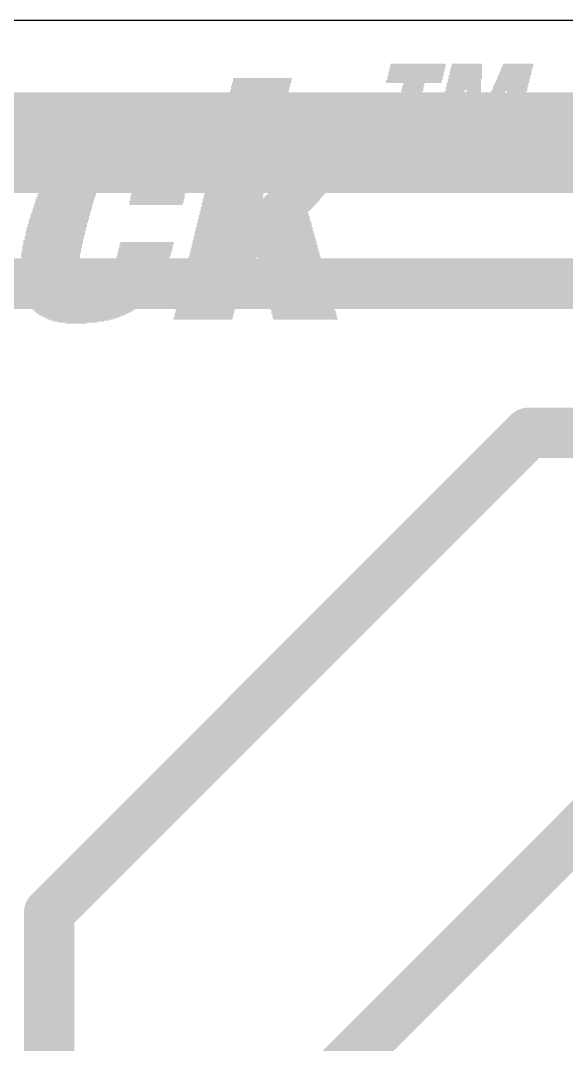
# Model space of a CAD drawing. Extents: x 0 to 77, y 0 to 34.
# Drawn here: x 23.77 to 30.65, y 21.1 to 34 of the extents above; entities that cross this region are included whole.
import ezdxf

# ---------------------------------------------------------------- set-up
doc = ezdxf.new("R2010")
doc.units = 0
for name, color, linetype in [('1', 22, 'CONTINUOUS'), ('20', 7, 'CONTINUOUS'), ('21', 253, 'CONTINUOUS')]:
    doc.layers.add(name, color=color, linetype=linetype)

# ---------------------------------------------------------------- blocks, each defined once
blk = doc.blocks.new('RECT')
blk.add_solid([(-0.5, -0.5), (0.5, -0.5), (-0.5, 0.5), (0.5, 0.5)])

msp = doc.modelspace()

# ---------------------------------------------------------------- linework, layer by layer
at = {"layer": '1'}
for points, const_width in [([(60.3504, 32.4612), (14.1224, 32.4612)], 1.27), ([(59.6392, 30.6832), (15.9512, 30.6832)], 0.635), ([(30.1752, 28.8036), (24.13, 22.7584)], 0.635), ([(55.118, 28.8036), (30.1752, 28.8036)], 0.635), ([(33.6296, 26.6192), (27.7368, 20.7264)], 0.635), ([(24.13, 22.7584), (24.13, 17.9324)], 0.635)]:
    msp.add_lwpolyline(points, dxfattribs=dict(at, const_width=const_width))
at = {"layer": '1', "const_width": 0.3175}
for points in [[(30.1752, 28.9624, 1), (30.1752, 28.6449)], [(30.2875, 28.6913, 1), (30.0629, 28.9159)], [(24.0177, 22.8707, 1), (24.2423, 22.6461)], [(24.2888, 22.7584, 1), (23.9713, 22.7584)]]:
    msp.add_lwpolyline(points, format="xyb", dxfattribs=at)
at = {"layer": '20'}
msp.add_line((77, 34), (0, 34), dxfattribs=at)

# ---------------------------------------------------------------- block references
at = {"layer": '21', "yscale": 0.0127}
for p, xscale in [((28.7786, 33.4484), 0.6985), ((28.7786, 33.4357), 0.6985), ((28.7786, 33.423), 0.6985), ((29.3946, 33.4484), 0.381), ((29.3946, 33.4357), 0.381), ((29.3946, 33.423), 0.381), ((30.0359, 33.423), 0.3937), ((30.0423, 33.4484), 0.381), ((30.0423, 33.4357), 0.381), ((28.7405, 33.296), 0.6985), ((28.7532, 33.3468), 0.6985), ((28.7532, 33.3341), 0.6985), ((28.7532, 33.3214), 0.6985), ((28.7532, 33.3087), 0.6985), ((28.7659, 33.3976), 0.6985), ((28.7659, 33.3849), 0.6985), ((28.7659, 33.3722), 0.6985), ((28.7659, 33.3595), 0.6985), ((28.7786, 33.4103), 0.6985), ((29.3755, 33.3087), 0.4191), ((29.3755, 33.296), 0.4191), ((29.3819, 33.3595), 0.4064), ((29.3819, 33.3468), 0.4064), ((29.3819, 33.3341), 0.4064), ((29.3819, 33.3214), 0.4064), ((29.3882, 33.4103), 0.3937), ((29.3882, 33.3976), 0.3937), ((29.3882, 33.3849), 0.3937), ((29.3882, 33.3722), 0.3937), ((29.9915, 33.3087), 0.4064), ((29.9915, 33.296), 0.4064), ((30.0042, 33.3341), 0.4064), ((30.0042, 33.3214), 0.4064), ((30.0105, 33.3595), 0.3937), ((30.0105, 33.3468), 0.3937), ((30.0232, 33.3976), 0.3937), ((30.0232, 33.3849), 0.3937), ((30.0232, 33.3722), 0.3937), ((30.0296, 33.4103), 0.381), ((26.7974, 33.169), 0.7493), ((26.8101, 33.2198), 0.7493), ((26.8038, 33.2071), 0.7366), ((26.8038, 33.1944), 0.7366), ((26.8038, 33.1817), 0.7366), ((26.8164, 33.2579), 0.7366), ((26.8164, 33.2452), 0.7366), ((26.8164, 33.2325), 0.7366), ((26.8228, 33.2706), 0.7493), ((28.7278, 33.2452), 0.6985), ((28.7278, 33.2325), 0.6985), ((28.7278, 33.2198), 0.6985), ((28.7405, 33.2833), 0.6985), ((28.7405, 33.2706), 0.6985), ((28.7405, 33.2579), 0.6985), ((28.7215, 33.1817), 0.2794), ((28.7215, 33.169), 0.2794), ((28.7278, 33.2071), 0.2667), ((28.7278, 33.1944), 0.2667), ((29.3565, 33.2071), 0.4318), ((29.3565, 33.1944), 0.4318), ((29.3565, 33.1817), 0.4318), ((29.3565, 33.169), 0.4318), ((29.3628, 33.2579), 0.4191), ((29.3628, 33.2452), 0.4191), ((29.3628, 33.2325), 0.4191), ((29.3628, 33.2198), 0.4191), ((29.3755, 33.2833), 0.4191), ((29.3755, 33.2706), 0.4191), ((29.947, 33.169), 0.4445), ((29.9534, 33.1944), 0.4318), ((29.9534, 33.1817), 0.4318), ((29.9661, 33.2198), 0.4318), ((29.9597, 33.2071), 0.4191), ((29.9724, 33.2452), 0.4191), ((29.9724, 33.2325), 0.4191), ((29.9851, 33.2833), 0.4191), ((29.9851, 33.2706), 0.4191), ((29.9788, 33.2579), 0.4064), ((26.772, 33.0674), 0.7493), ((26.7657, 33.0547), 0.7366), ((26.7657, 33.042), 0.7366), ((26.7783, 33.1055), 0.7366), ((26.7783, 33.0928), 0.7366), ((26.7783, 33.0801), 0.7366), ((26.7847, 33.1182), 0.7493), ((26.7911, 33.1563), 0.7366), ((26.7911, 33.1436), 0.7366), ((26.7911, 33.1309), 0.7366), ((28.696, 33.0801), 0.2794), ((28.696, 33.0674), 0.2794), ((28.6897, 33.0547), 0.2667), ((28.6897, 33.042), 0.2667), ((28.7088, 33.1309), 0.2794), ((28.7088, 33.1182), 0.2794), ((28.7024, 33.1055), 0.2667), ((28.7024, 33.0928), 0.2667), ((28.7151, 33.1563), 0.2667), ((28.7151, 33.1436), 0.2667), ((29.2294, 33.0547), 0.254), ((29.2294, 33.042), 0.254), ((29.2358, 33.0801), 0.2413), ((29.2358, 33.0674), 0.2413), ((29.2422, 33.1055), 0.254), ((29.2422, 33.0928), 0.254), ((29.2485, 33.1182), 0.2413), ((29.3501, 33.1563), 0.4445), ((29.3501, 33.1436), 0.4445), ((29.3501, 33.1309), 0.4445), ((29.4771, 33.0674), 0.1905), ((29.4708, 33.0547), 0.1778), ((29.4708, 33.042), 0.1778), ((29.4835, 33.1182), 0.1778), ((29.4835, 33.1055), 0.1778), ((29.4835, 33.0928), 0.1778), ((29.4835, 33.0801), 0.1778), ((29.7692, 33.0547), 0.1905), ((29.7629, 33.042), 0.1778), ((29.7819, 33.0801), 0.1905), ((29.7756, 33.0674), 0.1778), ((29.7883, 33.1055), 0.1778), ((29.7883, 33.0928), 0.1778), ((29.9343, 33.1309), 0.4445), ((29.9343, 33.1182), 0.4445), ((29.9407, 33.1563), 0.4318), ((29.9407, 33.1436), 0.4318), ((30.0105, 33.0547), 0.2413), ((30.0105, 33.042), 0.2413), ((30.0169, 33.0674), 0.254), ((30.0232, 33.1055), 0.2413), ((30.0232, 33.0928), 0.2413), ((30.0232, 33.0801), 0.2413), ((26.7339, 32.915), 0.7493), ((26.7276, 32.9023), 0.7366), ((26.7402, 32.9531), 0.7366), ((26.7402, 32.9404), 0.7366), ((26.7402, 32.9277), 0.7366), ((26.7466, 32.9658), 0.7493), ((26.7593, 33.0166), 0.7493), ((26.753, 33.0039), 0.7366), ((26.753, 32.9912), 0.7366), ((26.753, 32.9785), 0.7366), ((26.7657, 33.0293), 0.7366), ((28.6516, 32.9023), 0.2667), ((28.658, 32.9277), 0.2794), ((28.658, 32.915), 0.2794), ((28.6707, 32.9785), 0.2794), ((28.6707, 32.9658), 0.2794), ((28.6643, 32.9531), 0.2667), ((28.6643, 32.9404), 0.2667), ((28.677, 33.0039), 0.2667), ((28.677, 32.9912), 0.2667), ((28.6834, 33.0293), 0.2794), ((28.6834, 33.0166), 0.2794), ((29.1913, 32.9023), 0.254), ((29.1977, 32.9277), 0.2413), ((29.1977, 32.915), 0.2413), ((29.2041, 32.9531), 0.254), ((29.2041, 32.9404), 0.254), ((29.2104, 32.9785), 0.2413), ((29.2104, 32.9658), 0.2413), ((29.2168, 33.0039), 0.254), ((29.2168, 32.9912), 0.254), ((29.2231, 33.0293), 0.2413), ((29.2231, 33.0166), 0.2413), ((29.4708, 33.0293), 0.1778), ((29.4708, 33.0166), 0.1778), ((29.4708, 33.0039), 0.1778), ((29.4708, 32.9912), 0.1778), ((29.4708, 32.9785), 0.1778), ((29.4708, 32.9658), 0.1778), ((29.4708, 32.9531), 0.1778), ((29.4708, 32.9404), 0.1778), ((29.4708, 32.9277), 0.1778), ((29.4708, 32.915), 0.1778), ((29.4708, 32.9023), 0.1778), ((29.6994, 32.9023), 0.1778), ((29.7121, 32.9277), 0.1778), ((29.7121, 32.915), 0.1778), ((29.7311, 32.9658), 0.1905), ((29.7248, 32.9531), 0.1778), ((29.7248, 32.9404), 0.1778), ((29.7375, 32.9912), 0.1778), ((29.7375, 32.9785), 0.1778), ((29.7502, 33.0166), 0.1778), ((29.7502, 33.0039), 0.1778), ((29.7629, 33.0293), 0.1778), ((29.9724, 32.9023), 0.2413), ((29.9788, 32.915), 0.254), ((29.9851, 32.9531), 0.2413), ((29.9851, 32.9404), 0.2413), ((29.9851, 32.9277), 0.2413), ((29.9915, 32.9658), 0.254), ((30.0042, 33.0166), 0.254), ((29.9978, 33.0039), 0.2413), ((29.9978, 32.9912), 0.2413), ((29.9978, 32.9785), 0.2413), ((30.0105, 33.0293), 0.2413), ((26.7021, 32.788), 0.7366), ((26.7021, 32.7753), 0.7366), ((26.7085, 32.8134), 0.7493), ((26.7085, 32.8007), 0.7493), ((26.7212, 32.8642), 0.7493), ((26.7149, 32.8515), 0.7366), ((26.7149, 32.8388), 0.7366), ((26.7149, 32.8261), 0.7366), ((26.7276, 32.8896), 0.7366), ((26.7276, 32.8769), 0.7366), ((28.6199, 32.7753), 0.2794), ((28.6326, 32.8261), 0.2794), ((28.6326, 32.8134), 0.2794), ((28.6262, 32.8007), 0.2667), ((28.6262, 32.788), 0.2667), ((28.6389, 32.8515), 0.2667), ((28.6389, 32.8388), 0.2667), ((28.6453, 32.8769), 0.2794), ((28.6453, 32.8642), 0.2794), ((28.6516, 32.8896), 0.2667), ((29.1596, 32.7753), 0.2413), ((29.166, 32.788), 0.254), ((29.1723, 32.8261), 0.2413), ((29.1723, 32.8134), 0.2413), ((29.1723, 32.8007), 0.2413), ((29.1787, 32.8515), 0.254), ((29.1787, 32.8388), 0.254), ((29.1913, 32.8896), 0.254), ((29.185, 32.8769), 0.2413), ((29.185, 32.8642), 0.2413), ((29.4581, 32.8515), 0.1778), ((29.4581, 32.8388), 0.1778), ((29.4581, 32.8261), 0.1778), ((29.4581, 32.8134), 0.1778), ((29.5597, 32.8007), 0.381), ((29.5533, 32.788), 0.3683), ((29.5533, 32.7753), 0.3683), ((29.4708, 32.8896), 0.1778), ((29.4708, 32.8769), 0.1778), ((29.4708, 32.8642), 0.1778), ((29.6613, 32.8134), 0.1778), ((29.6803, 32.8515), 0.1905), ((29.674, 32.8388), 0.1778), ((29.674, 32.8261), 0.1778), ((29.6867, 32.8769), 0.1778), ((29.6867, 32.8642), 0.1778), ((29.6994, 32.8896), 0.1778), ((29.947, 32.8007), 0.2413), ((29.947, 32.788), 0.2413), ((29.947, 32.7753), 0.2413), ((29.9661, 32.8642), 0.254), ((29.9597, 32.8515), 0.2413), ((29.9597, 32.8388), 0.2413), ((29.9597, 32.8261), 0.2413), ((29.9597, 32.8134), 0.2413), ((29.9724, 32.8896), 0.2413), ((29.9724, 32.8769), 0.2413), ((26.6704, 32.661), 0.7493), ((26.6704, 32.6483), 0.7493), ((26.6831, 32.7118), 0.7493), ((26.6831, 32.6991), 0.7493), ((26.6768, 32.6864), 0.7366), ((26.6768, 32.6737), 0.7366), ((26.6958, 32.7626), 0.7493), ((26.6958, 32.7499), 0.7493), ((26.6895, 32.7372), 0.7366), ((26.6895, 32.7245), 0.7366), ((28.5945, 32.661), 0.2794), ((28.5881, 32.6483), 0.2667), ((28.6008, 32.6991), 0.2667), ((28.6008, 32.6864), 0.2667), ((28.6008, 32.6737), 0.2667), ((28.6072, 32.7245), 0.2794), ((28.6072, 32.7118), 0.2794), ((28.6135, 32.7499), 0.2667), ((28.6135, 32.7372), 0.2667), ((28.6199, 32.7626), 0.2794), ((29.1342, 32.6737), 0.2413), ((29.1342, 32.661), 0.2413), ((29.1342, 32.6483), 0.2413), ((29.1406, 32.6864), 0.254), ((29.1532, 32.7372), 0.254), ((29.1469, 32.7245), 0.2413), ((29.1469, 32.7118), 0.2413), ((29.1469, 32.6991), 0.2413), ((29.1596, 32.7626), 0.2413), ((29.1596, 32.7499), 0.2413), ((29.5279, 32.6737), 0.3175), ((29.5279, 32.661), 0.3175), ((29.547, 32.7626), 0.3556), ((29.547, 32.7499), 0.3556), ((29.547, 32.7372), 0.3556), ((29.5406, 32.7245), 0.3429), ((29.5406, 32.7118), 0.3429), ((29.5343, 32.6991), 0.3302), ((29.5343, 32.6864), 0.3302), ((29.5216, 32.6483), 0.3048), ((29.9089, 32.6483), 0.2413), ((29.9216, 32.6991), 0.2413), ((29.9216, 32.6864), 0.2413), ((29.9216, 32.6737), 0.2413), ((29.9216, 32.661), 0.2413), ((29.9343, 32.7499), 0.2413), ((29.9343, 32.7372), 0.2413), ((29.9343, 32.7245), 0.2413), ((29.9343, 32.7118), 0.2413), ((29.947, 32.7626), 0.2413), ((25.1464, 32.5213), 1.0541), ((25.1464, 32.534), 1.0033), ((25.1528, 32.5467), 0.9398), ((25.1528, 32.5594), 0.8636), ((25.1654, 32.5721), 0.7874), ((25.1718, 32.5848), 0.6731), ((25.1909, 32.5975), 0.508), ((25.2163, 32.6102), 0.2794), ((26.645, 32.5594), 0.7493), ((26.645, 32.5467), 0.7493), ((26.6387, 32.534), 0.7366), ((26.6387, 32.5213), 0.7366), ((26.6577, 32.6102), 0.7493), ((26.6577, 32.5975), 0.7493), ((26.6514, 32.5848), 0.7366), ((26.6514, 32.5721), 0.7366), ((26.664, 32.6356), 0.7366), ((26.664, 32.6229), 0.7366), ((28.5627, 32.5467), 0.2667), ((28.5627, 32.534), 0.2667), ((28.5627, 32.5213), 0.2667), ((28.5691, 32.5594), 0.2794), ((28.5754, 32.5975), 0.2667), ((28.5754, 32.5848), 0.2667), ((28.5754, 32.5721), 0.2667), ((28.5818, 32.6102), 0.2794), ((28.5881, 32.6356), 0.2667), ((28.5881, 32.6229), 0.2667), ((29.0961, 32.5213), 0.2413), ((29.1025, 32.534), 0.254), ((29.1151, 32.5848), 0.254), ((29.1088, 32.5721), 0.2413), ((29.1088, 32.5594), 0.2413), ((29.1088, 32.5467), 0.2413), ((29.1215, 32.6229), 0.2413), ((29.1215, 32.6102), 0.2413), ((29.1215, 32.5975), 0.2413), ((29.1279, 32.6356), 0.254), ((29.5152, 32.6229), 0.3175), ((29.4898, 32.534), 0.2667), ((29.4898, 32.5213), 0.2667), ((29.5089, 32.6102), 0.3048), ((29.5089, 32.5975), 0.3048), ((29.5025, 32.5848), 0.2921), ((29.5025, 32.5721), 0.2921), ((29.4962, 32.5594), 0.2794), ((29.4962, 32.5467), 0.2794), ((29.5216, 32.6356), 0.3048), ((29.8835, 32.5467), 0.2413), ((29.8835, 32.534), 0.2413), ((29.8835, 32.5213), 0.2413), ((29.8962, 32.5975), 0.2413), ((29.8962, 32.5848), 0.2413), ((29.8962, 32.5721), 0.2413), ((29.8962, 32.5594), 0.2413), ((29.9089, 32.6356), 0.2413), ((29.9089, 32.6229), 0.2413), ((29.9089, 32.6102), 0.2413), ((23.47, 32.3943), 0.7493), ((23.4827, 32.4451), 0.7493), ((23.4827, 32.4324), 0.7493), ((23.4764, 32.4197), 0.7366), ((23.4764, 32.407), 0.7366), ((23.4954, 32.4959), 0.7493), ((23.4954, 32.4832), 0.7493), ((23.4891, 32.4705), 0.7366), ((23.4891, 32.4578), 0.7366), ((23.5018, 32.5086), 0.7366), ((25.0892, 32.3943), 1.397), ((25.102, 32.407), 1.3716), ((25.102, 32.4197), 1.3462), ((25.102, 32.4324), 1.3208), ((25.1147, 32.4451), 1.2954), ((25.121, 32.4578), 1.2573), ((25.121, 32.4705), 1.2319), ((25.1273, 32.4832), 1.1938), ((25.1273, 32.4959), 1.143), ((25.1337, 32.5086), 1.1049), ((26.6069, 32.407), 0.7493), ((26.6069, 32.3943), 0.7493), ((26.6196, 32.4578), 0.7493), ((26.6196, 32.4451), 0.7493), ((26.6133, 32.4324), 0.7366), ((26.6133, 32.4197), 0.7366), ((26.6259, 32.4832), 0.7366), ((26.6259, 32.4705), 0.7366), ((26.6323, 32.5086), 0.7493), ((26.6323, 32.4959), 0.7493), ((27.7626, 32.407), 0.8001), ((27.7563, 32.3943), 0.7874), ((27.7753, 32.4197), 0.8001), ((27.788, 32.4324), 0.8001), ((27.7944, 32.4451), 0.7874), ((27.8071, 32.4578), 0.7874), ((27.8261, 32.4832), 0.8001), ((27.8198, 32.4705), 0.7874), ((27.8388, 32.4959), 0.8001), ((27.8515, 32.5086), 0.8001), ((28.5246, 32.3943), 0.2667), ((28.531, 32.407), 0.2794), ((28.5373, 32.4451), 0.2667), ((28.5373, 32.4324), 0.2667), ((28.5373, 32.4197), 0.2667), ((28.5437, 32.4578), 0.2794), ((28.5564, 32.5086), 0.2794), ((28.55, 32.4959), 0.2667), ((28.55, 32.4832), 0.2667), ((28.55, 32.4705), 0.2667), ((29.077, 32.4324), 0.254), ((29.0707, 32.4197), 0.2413), ((29.0707, 32.407), 0.2413), ((29.0707, 32.3943), 0.2413), ((29.0834, 32.4705), 0.2413), ((29.0834, 32.4578), 0.2413), ((29.0834, 32.4451), 0.2413), ((29.0898, 32.4832), 0.254), ((29.0961, 32.5086), 0.2413), ((29.0961, 32.4959), 0.2413), ((29.4581, 32.3943), 0.2286), ((29.4898, 32.5086), 0.2667), ((29.4771, 32.4705), 0.2413), ((29.4771, 32.4578), 0.2413), ((29.4835, 32.4959), 0.254), ((29.4835, 32.4832), 0.254), ((29.4708, 32.4451), 0.2286), ((29.4708, 32.4324), 0.2286), ((29.4644, 32.4197), 0.2159), ((29.4644, 32.407), 0.2159), ((29.8518, 32.3943), 0.254), ((29.8581, 32.4324), 0.2413), ((29.8581, 32.4197), 0.2413), ((29.8581, 32.407), 0.2413), ((29.8645, 32.4451), 0.254), ((29.8708, 32.4832), 0.2413), ((29.8708, 32.4705), 0.2413), ((29.8708, 32.4578), 0.2413), ((29.8772, 32.4959), 0.254), ((29.8835, 32.5086), 0.2413), ((23.4446, 32.2927), 0.7493), ((23.4446, 32.28), 0.7493), ((23.4383, 32.2673), 0.7366), ((23.4573, 32.3435), 0.7493), ((23.4573, 32.3308), 0.7493), ((23.451, 32.3181), 0.7366), ((23.451, 32.3054), 0.7366), ((23.47, 32.3816), 0.7493), ((23.4637, 32.3689), 0.7366), ((23.4637, 32.3562), 0.7366), ((25.0575, 32.2673), 1.5875), ((25.0575, 32.2927), 1.5621), ((25.0575, 32.28), 1.5621), ((25.0639, 32.3054), 1.5494), ((25.0639, 32.3181), 1.524), ((25.0702, 32.3308), 1.5113), ((25.0766, 32.3435), 1.4732), ((25.0829, 32.3562), 1.4605), ((25.0892, 32.3689), 1.4478), ((25.0892, 32.3816), 1.4224), ((26.5815, 32.3054), 0.7493), ((26.5815, 32.2927), 0.7493), ((26.5752, 32.28), 0.7366), ((26.5752, 32.2673), 0.7366), ((26.5878, 32.3308), 0.7366), ((26.5878, 32.3181), 0.7366), ((26.5942, 32.3562), 0.7493), ((26.5942, 32.3435), 0.7493), ((26.6006, 32.3816), 0.7366), ((26.6006, 32.3689), 0.7366), ((27.6356, 32.2673), 0.7747), ((27.6483, 32.28), 0.7747), ((27.661, 32.2927), 0.7747), ((27.6737, 32.3054), 0.7747), ((27.6864, 32.3181), 0.7747), ((27.6991, 32.3308), 0.7747), ((27.7055, 32.3435), 0.7874), ((27.7182, 32.3562), 0.7874), ((27.7309, 32.3689), 0.7874), ((27.7436, 32.3816), 0.7874), ((28.5183, 32.3562), 0.2794), ((28.5246, 32.3816), 0.2667), ((28.5246, 32.3689), 0.2667), ((29.058, 32.3689), 0.2413), ((29.058, 32.3562), 0.2413), ((29.0644, 32.3816), 0.254), ((29.4517, 32.3816), 0.2159), ((29.4517, 32.3689), 0.2159), ((29.4454, 32.3562), 0.2032), ((29.8454, 32.3816), 0.2413), ((29.8454, 32.3689), 0.2413), ((29.8454, 32.3562), 0.2413), ((23.4065, 32.1403), 0.7493), ((23.4065, 32.1276), 0.7493), ((23.4192, 32.1911), 0.7493), ((23.4192, 32.1784), 0.7493), ((23.4129, 32.1657), 0.7366), ((23.4129, 32.153), 0.7366), ((23.4319, 32.2419), 0.7493), ((23.4319, 32.2292), 0.7493), ((23.4256, 32.2165), 0.7366), ((23.4256, 32.2038), 0.7366), ((23.4383, 32.2546), 0.7366), ((24.5749, 32.1276), 0.8509), ((25.013, 32.1403), 1.7018), ((25.0194, 32.1657), 1.6891), ((25.0194, 32.153), 1.6891), ((25.0258, 32.1784), 1.6764), ((25.0321, 32.2038), 1.6637), ((25.0321, 32.1911), 1.6637), ((25.0321, 32.2165), 1.6383), ((25.0385, 32.2292), 1.6256), ((25.0448, 32.2419), 1.6129), ((25.0511, 32.2546), 1.6002), ((25.4576, 32.1276), 0.8128), ((26.5434, 32.153), 0.7493), ((26.5434, 32.1403), 0.7493), ((26.5371, 32.1276), 0.7366), ((26.5497, 32.1784), 0.7366), ((26.5497, 32.1657), 0.7366), ((26.5561, 32.2038), 0.7493), ((26.5561, 32.1911), 0.7493), ((26.5688, 32.2546), 0.7493), ((26.5688, 32.2419), 0.7493), ((26.5625, 32.2292), 0.7366), ((26.5625, 32.2165), 0.7366), ((27.515, 32.1276), 0.762), ((27.5277, 32.1403), 0.762), ((27.5404, 32.153), 0.762), ((27.5531, 32.1657), 0.762), ((27.5658, 32.1784), 0.762), ((27.5848, 32.2038), 0.7747), ((27.5785, 32.1911), 0.762), ((27.5975, 32.2165), 0.7747), ((27.6102, 32.2292), 0.7747), ((27.6229, 32.2419), 0.7747), ((27.6356, 32.2546), 0.7747), ((23.4002, 32.1149), 0.7366), ((23.4002, 32.1022), 0.7366), ((24.4415, 32.0006), 0.7366), ((24.4606, 32.026), 0.7493), ((24.4543, 32.0133), 0.7366), ((24.4733, 32.0387), 0.7493), ((24.4924, 32.0641), 0.762), ((24.486, 32.0514), 0.7493), ((24.5114, 32.0895), 0.7747), ((24.5051, 32.0768), 0.762), ((24.5305, 32.1022), 0.7874), ((24.5495, 32.1149), 0.8001), ((25.483, 32.1149), 0.762), ((25.4957, 32.1022), 0.7366), ((25.502, 32.0895), 0.7239), ((25.5084, 32.0768), 0.7112), ((25.5084, 32.0641), 0.7112), ((25.5147, 32.0514), 0.6985), ((25.5147, 32.0387), 0.6985), ((25.5211, 32.026), 0.6858), ((25.5211, 32.0133), 0.6858), ((25.5211, 32.0006), 0.6858), ((26.5053, 32.0006), 0.7493), ((26.518, 32.0514), 0.7493), ((26.518, 32.0387), 0.7493), ((26.5117, 32.026), 0.7366), ((26.5117, 32.0133), 0.7366), ((26.5307, 32.1022), 0.7493), ((26.5307, 32.0895), 0.7493), ((26.5244, 32.0768), 0.7366), ((26.5244, 32.0641), 0.7366), ((26.5371, 32.1149), 0.7366), ((27.407, 32.0006), 0.7493), ((27.4197, 32.0133), 0.7493), ((27.4324, 32.026), 0.7493), ((27.4451, 32.0387), 0.7493), ((27.4578, 32.0514), 0.7493), ((27.4642, 32.0641), 0.762), ((27.4769, 32.0768), 0.762), ((27.4832, 32.0895), 0.7493), ((27.4959, 32.1022), 0.7493), ((27.5086, 32.1149), 0.7493), ((24.3781, 31.8736), 0.7366), ((24.3844, 31.8863), 0.7239), ((24.3908, 31.899), 0.7366), ((24.4034, 31.9244), 0.7366), ((24.3971, 31.9117), 0.7239), ((24.4162, 31.9498), 0.7366), ((24.4098, 31.9371), 0.7239), ((24.4225, 31.9625), 0.7239), ((24.4289, 31.9752), 0.7366), ((24.4415, 31.9879), 0.7366), ((25.5211, 31.9879), 0.6858), ((25.5211, 31.9752), 0.6858), ((25.5211, 31.9625), 0.6858), ((25.5211, 31.9498), 0.6858), ((25.5211, 31.9371), 0.6858), ((25.5211, 31.9244), 0.6858), ((25.5211, 31.9117), 0.6858), ((25.5147, 31.899), 0.6731), ((25.5147, 31.8863), 0.6731), ((25.5147, 31.8736), 0.6731), ((26.4799, 31.899), 0.7493), ((26.4799, 31.8863), 0.7493), ((26.4736, 31.8736), 0.7366), ((26.4926, 31.9498), 0.7493), ((26.4926, 31.9371), 0.7493), ((26.4863, 31.9244), 0.7366), ((26.4863, 31.9117), 0.7366), ((26.5053, 31.9879), 0.7493), ((26.499, 31.9752), 0.7366), ((26.499, 31.9625), 0.7366), ((27.2991, 31.8736), 0.7366), ((27.3117, 31.8863), 0.7366), ((27.3308, 31.9117), 0.7493), ((27.3245, 31.899), 0.7366), ((27.3372, 31.9244), 0.7366), ((27.3498, 31.9371), 0.7366), ((27.3626, 31.9498), 0.7366), ((27.3753, 31.9625), 0.7366), ((27.3943, 31.9879), 0.7493), ((27.388, 31.9752), 0.7366), ((24.3273, 31.7466), 0.7366), ((24.34, 31.772), 0.7366), ((24.34, 31.7593), 0.7366), ((24.3463, 31.7847), 0.7239), ((24.3527, 31.8101), 0.7366), ((24.3527, 31.7974), 0.7366), ((24.3653, 31.8355), 0.7366), ((24.359, 31.8228), 0.7239), ((24.3781, 31.8609), 0.7366), ((24.3717, 31.8482), 0.7239), ((25.4957, 31.7847), 0.6858), ((25.4957, 31.772), 0.6858), ((25.4957, 31.7593), 0.6858), ((25.4893, 31.7466), 0.6731), ((25.502, 31.8101), 0.6731), ((25.502, 31.7974), 0.6731), ((25.5084, 31.8609), 0.6858), ((25.5084, 31.8482), 0.6858), ((25.5084, 31.8355), 0.6858), ((25.5084, 31.8228), 0.6858), ((26.8038, 31.7466), 1.4732), ((26.8164, 31.7593), 1.4732), ((26.4545, 31.7974), 0.7493), ((26.4545, 31.7847), 0.7493), ((26.4482, 31.772), 0.7366), ((26.4672, 31.8482), 0.7493), ((26.4672, 31.8355), 0.7493), ((26.4609, 31.8228), 0.7366), ((26.4609, 31.8101), 0.7366), ((26.4736, 31.8609), 0.7366), ((27.2038, 31.772), 0.7239), ((27.2165, 31.7847), 0.7239), ((27.2292, 31.7974), 0.7239), ((27.2419, 31.8101), 0.7239), ((27.2546, 31.8228), 0.7239), ((27.2736, 31.8482), 0.7366), ((27.2673, 31.8355), 0.7239), ((27.2864, 31.8609), 0.7366), ((24.2955, 31.6323), 0.7493), ((24.2892, 31.6196), 0.7366), ((24.3019, 31.6704), 0.7366), ((24.3019, 31.6577), 0.7366), ((24.3019, 31.645), 0.7366), ((24.3146, 31.7085), 0.7366), ((24.3146, 31.6958), 0.7366), ((24.3146, 31.6831), 0.7366), ((24.3273, 31.7339), 0.7366), ((24.3273, 31.7212), 0.7366), ((25.483, 31.7212), 0.6858), ((25.483, 31.7085), 0.6858), ((25.4766, 31.6958), 0.6731), ((25.4766, 31.6831), 0.6731), ((25.4893, 31.7339), 0.6731), ((26.7402, 31.6323), 1.397), ((26.7339, 31.6196), 1.3843), ((26.7466, 31.645), 1.4097), ((26.7783, 31.6958), 1.4478), ((26.772, 31.6831), 1.4351), ((26.7593, 31.6577), 1.4097), ((26.7657, 31.6704), 1.4224), ((26.7974, 31.7212), 1.4605), ((26.8038, 31.7339), 1.4732), ((26.7911, 31.7085), 1.4478), ((24.2574, 31.518), 0.7493), ((24.2574, 31.5053), 0.7493), ((24.2574, 31.4926), 0.7493), ((24.2701, 31.5561), 0.7493), ((24.2701, 31.5434), 0.7493), ((24.2638, 31.5307), 0.7366), ((24.2828, 31.5942), 0.7493), ((24.2765, 31.5815), 0.7366), ((24.2765, 31.5688), 0.7366), ((24.2892, 31.6069), 0.7366), ((26.7085, 31.4926), 1.4097), ((26.7085, 31.5434), 1.3843), ((26.7149, 31.5307), 1.397), ((26.7149, 31.518), 1.397), ((26.7149, 31.5053), 1.397), ((26.7149, 31.5942), 1.3716), ((26.7085, 31.5815), 1.3589), ((26.7149, 31.5688), 1.3716), ((26.7149, 31.5561), 1.3716), ((26.7276, 31.6069), 1.3716), ((24.2193, 31.391), 0.7493), ((24.2193, 31.3783), 0.7493), ((24.2193, 31.3656), 0.7493), ((24.2193, 31.3529), 0.7493), ((24.232, 31.4291), 0.7493), ((24.232, 31.4164), 0.7493), ((24.232, 31.4037), 0.7493), ((24.2447, 31.4799), 0.7493), ((24.2447, 31.4672), 0.7493), ((24.2447, 31.4545), 0.7493), ((24.2384, 31.4418), 0.7366), ((26.7149, 31.391), 1.4732), ((26.7149, 31.3783), 1.4732), ((26.7149, 31.3656), 1.4732), ((26.7149, 31.3529), 1.4732), ((26.7149, 31.4418), 1.4478), ((26.7149, 31.4291), 1.4478), ((26.7149, 31.4164), 1.4478), ((26.7149, 31.4037), 1.4478), ((26.7149, 31.4799), 1.4224), ((26.7149, 31.4672), 1.4224), ((26.7149, 31.4545), 1.4224), ((24.1812, 31.2259), 0.7493), ((24.1939, 31.2767), 0.7493), ((24.1939, 31.264), 0.7493), ((24.1939, 31.2513), 0.7493), ((24.1876, 31.2386), 0.7366), ((24.2066, 31.3402), 0.7493), ((24.2066, 31.3275), 0.7493), ((24.2066, 31.3148), 0.7493), ((24.2066, 31.3021), 0.7493), ((24.2003, 31.2894), 0.7366), ((26.7149, 31.2259), 1.5494), ((26.7212, 31.2513), 1.5367), ((26.7212, 31.2386), 1.5367), ((26.7149, 31.2767), 1.524), ((26.7149, 31.264), 1.524), ((26.7149, 31.3402), 1.4986), ((26.7149, 31.3275), 1.4986), ((26.7149, 31.3148), 1.4986), ((26.7212, 31.3021), 1.5113), ((26.7212, 31.2894), 1.5113), ((24.1685, 31.1624), 0.7493), ((24.1685, 31.1497), 0.7493), ((24.1685, 31.137), 0.7493), ((24.1622, 31.1243), 0.7366), ((24.1622, 31.1116), 0.7366), ((24.1622, 31.0989), 0.7366), ((24.1812, 31.2132), 0.7493), ((24.1812, 31.2005), 0.7493), ((24.1812, 31.1878), 0.7493), ((24.1749, 31.1751), 0.7366), ((25.3433, 31.1243), 0.6858), ((25.3369, 31.1116), 0.6731), ((25.3369, 31.0989), 0.6731), ((25.3559, 31.1751), 0.6858), ((25.3496, 31.1624), 0.6731), ((25.3496, 31.1497), 0.6731), ((25.3496, 31.137), 0.6731), ((25.3623, 31.2005), 0.6731), ((25.3623, 31.1878), 0.6731), ((26.7212, 31.1116), 1.6129), ((26.7212, 31.0989), 1.6129), ((26.7149, 31.1243), 1.6002), ((26.7149, 31.1751), 1.5748), ((26.7212, 31.1624), 1.5875), ((26.7212, 31.1497), 1.5875), ((26.7212, 31.137), 1.5875), ((26.7212, 31.2132), 1.5621), ((26.7212, 31.2005), 1.5621), ((26.7212, 31.1878), 1.5621), ((24.1368, 30.9846), 0.7366), ((24.1368, 30.9719), 0.7366), ((24.1558, 31.0862), 0.7493), ((24.1558, 31.0735), 0.7493), ((24.1495, 31.0608), 0.7366), ((24.1495, 31.0481), 0.7366), ((24.1495, 31.0354), 0.7366), ((24.1495, 31.0227), 0.7366), ((24.1495, 31.01), 0.7366), ((24.1495, 30.9973), 0.7366), ((25.3052, 30.9846), 0.6858), ((25.2988, 30.9719), 0.6731), ((25.3115, 31.0227), 0.6731), ((25.3115, 31.01), 0.6731), ((25.3115, 30.9973), 0.6731), ((25.3306, 31.0735), 0.6858), ((25.3242, 31.0608), 0.6731), ((25.3242, 31.0481), 0.6731), ((25.3242, 31.0354), 0.6731), ((25.3369, 31.0862), 0.6731), ((26.2958, 30.9719), 0.8382), ((26.7212, 31.0227), 1.6637), ((26.3148, 31.01), 0.8509), ((26.3085, 30.9973), 0.8382), ((26.3021, 30.9846), 0.8255), ((26.7212, 31.0735), 1.6383), ((26.7212, 31.0608), 1.6383), ((26.7212, 31.0481), 1.6383), ((26.7212, 31.0354), 1.6383), ((26.7212, 31.0862), 1.6129), ((27.1593, 31.01), 0.7874), ((27.1593, 30.9973), 0.7874), ((27.1721, 30.9846), 0.7874), ((27.1721, 30.9719), 0.7874), ((24.1368, 30.9592), 0.7366), ((24.1368, 30.9465), 0.7366), ((24.1368, 30.9338), 0.7366), ((24.1368, 30.9211), 0.7366), ((24.1368, 30.9084), 0.7366), ((24.1368, 30.8957), 0.7366), ((24.1368, 30.883), 0.7366), ((24.1368, 30.8703), 0.7366), ((24.1368, 30.8576), 0.7366), ((24.1368, 30.8449), 0.7366), ((25.2544, 30.8576), 0.6858), ((25.248, 30.8449), 0.6731), ((25.2671, 30.883), 0.6858), ((25.2607, 30.8703), 0.6731), ((25.2734, 30.9084), 0.6731), ((25.2734, 30.8957), 0.6731), ((25.2925, 30.9465), 0.6858), ((25.2861, 30.9338), 0.6731), ((25.2861, 30.9211), 0.6731), ((25.2988, 30.9592), 0.6731), ((26.2386, 30.8703), 0.7747), ((26.2323, 30.8576), 0.762), ((26.2259, 30.8449), 0.7493), ((26.264, 30.9211), 0.8001), ((26.2513, 30.883), 0.7747), ((26.2577, 30.9084), 0.7874), ((26.2577, 30.8957), 0.7874), ((26.2894, 30.9592), 0.8255), ((26.2831, 30.9465), 0.8128), ((26.2767, 30.9338), 0.8001), ((27.1721, 30.9592), 0.7874), ((27.1721, 30.9465), 0.7874), ((27.1848, 30.9338), 0.7874), ((27.1848, 30.9211), 0.7874), ((27.1848, 30.9084), 0.7874), ((27.1848, 30.8957), 0.7874), ((27.1974, 30.883), 0.7874), ((27.1974, 30.8703), 0.7874), ((27.1974, 30.8576), 0.7874), ((27.2038, 30.8449), 0.8001), ((24.1368, 30.8322), 0.7366), ((24.1368, 30.8195), 0.7366), ((24.1368, 30.8068), 0.7366), ((24.1368, 30.7941), 0.7366), ((24.1368, 30.7814), 0.7366), ((24.1431, 30.7687), 0.7493), ((24.1431, 30.756), 0.7493), ((24.1431, 30.7433), 0.7493), ((24.1495, 30.7306), 0.762), ((24.1495, 30.7179), 0.762), ((25.1528, 30.7179), 0.7366), ((25.1654, 30.7306), 0.7366), ((25.1845, 30.7433), 0.7239), ((25.1909, 30.756), 0.7112), ((25.2035, 30.7687), 0.7112), ((25.2099, 30.7814), 0.6985), ((25.2226, 30.7941), 0.6985), ((25.229, 30.8068), 0.6858), ((25.2416, 30.8322), 0.6858), ((25.2353, 30.8195), 0.6731), ((26.1878, 30.7179), 0.7493), ((26.2005, 30.7687), 0.7493), ((26.2005, 30.756), 0.7493), ((26.1942, 30.7433), 0.7366), ((26.1942, 30.7306), 0.7366), ((26.2132, 30.8195), 0.7493), ((26.2132, 30.8068), 0.7493), ((26.2069, 30.7941), 0.7366), ((26.2069, 30.7814), 0.7366), ((26.2196, 30.8322), 0.7366), ((27.2165, 30.7941), 0.8001), ((27.2165, 30.7814), 0.8001), ((27.2102, 30.8322), 0.7874), ((27.2102, 30.8195), 0.7874), ((27.2102, 30.8068), 0.7874), ((27.2292, 30.756), 0.8001), ((27.2292, 30.7433), 0.8001), ((27.2292, 30.7306), 0.8001), ((27.2229, 30.7687), 0.7874), ((27.2355, 30.7179), 0.7874), ((24.1622, 30.7052), 0.7874), ((24.1812, 30.6925), 0.8255), ((24.632, 30.6544), 1.7018), ((24.632, 30.6417), 1.7018), ((24.6257, 30.629), 1.6891), ((24.6257, 30.6163), 1.6891), ((24.6448, 30.6798), 1.7272), ((24.6384, 30.6671), 1.7145), ((24.6257, 30.6036), 1.6637), ((24.613, 30.5782), 1.6383), ((24.6194, 30.5909), 1.651), ((25.1147, 30.6925), 0.7874), ((25.1337, 30.7052), 0.7747), ((26.1624, 30.6163), 0.7493), ((26.1624, 30.6036), 0.7493), ((26.1561, 30.5909), 0.7366), ((26.1561, 30.5782), 0.7366), ((26.1751, 30.6671), 0.7493), ((26.1751, 30.6544), 0.7493), ((26.1688, 30.6417), 0.7366), ((26.1688, 30.629), 0.7366), ((26.1878, 30.7052), 0.7493), ((26.1815, 30.6925), 0.7366), ((26.1815, 30.6798), 0.7366), ((27.2419, 30.7052), 0.8001), ((27.2419, 30.6925), 0.8001), ((27.2419, 30.6798), 0.8001), ((27.2546, 30.6544), 0.8001), ((27.2546, 30.6417), 0.8001), ((27.2546, 30.629), 0.8001), ((27.2483, 30.6671), 0.7874), ((27.2673, 30.6163), 0.8001), ((27.2673, 30.6036), 0.8001), ((27.2673, 30.5909), 0.8001), ((27.2673, 30.5782), 0.8001), ((24.613, 30.5528), 1.6129), ((24.6194, 30.5655), 1.6256), ((24.6067, 30.5401), 1.6002), ((24.5939, 30.502), 1.5494), ((24.6067, 30.5274), 1.5748), ((24.6003, 30.5147), 1.5621), ((24.5939, 30.4893), 1.524), ((24.5939, 30.4766), 1.524), ((24.5939, 30.4639), 1.4986), ((24.5876, 30.4512), 1.4605), ((26.1243, 30.4639), 0.7493), ((26.1243, 30.4512), 0.7493), ((26.137, 30.5147), 0.7493), ((26.137, 30.502), 0.7493), ((26.1307, 30.4893), 0.7366), ((26.1307, 30.4766), 0.7366), ((26.1497, 30.5655), 0.7493), ((26.1497, 30.5528), 0.7493), ((26.1434, 30.5401), 0.7366), ((26.1434, 30.5274), 0.7366), ((27.28, 30.5655), 0.8001), ((27.28, 30.5528), 0.8001), ((27.28, 30.5401), 0.8001), ((27.2864, 30.5274), 0.8128), ((27.2927, 30.5147), 0.8001), ((27.2927, 30.502), 0.8001), ((27.2927, 30.4893), 0.8001), ((27.2991, 30.4766), 0.8128), ((27.3054, 30.4639), 0.8001), ((27.3054, 30.4512), 0.8001), ((24.5813, 30.4385), 1.4478), ((24.5749, 30.4131), 1.4097), ((24.5813, 30.4258), 1.4224), ((24.5749, 30.4004), 1.3843), ((24.5686, 30.3877), 1.3462), ((24.5686, 30.375), 1.3208), ((24.5686, 30.3623), 1.2954), ((24.5622, 30.3496), 1.2573), ((24.5622, 30.3369), 1.2319), ((24.5558, 30.3242), 1.1938), ((26.0989, 30.3623), 0.7493), ((26.0989, 30.3496), 0.7493), ((26.0926, 30.3369), 0.7366), ((26.0926, 30.3242), 0.7366), ((26.1116, 30.4131), 0.7493), ((26.1116, 30.4004), 0.7493), ((26.1053, 30.3877), 0.7366), ((26.1053, 30.375), 0.7366), ((26.118, 30.4385), 0.7366), ((26.118, 30.4258), 0.7366), ((27.3117, 30.4385), 0.8128), ((27.3117, 30.4258), 0.8128), ((27.3117, 30.4131), 0.8128), ((27.3181, 30.4004), 0.8001), ((27.3245, 30.3877), 0.8128), ((27.3245, 30.375), 0.8128), ((27.3245, 30.3623), 0.8128), ((27.3308, 30.3496), 0.8001), ((27.3372, 30.3369), 0.8128), ((27.3372, 30.3242), 0.8128), ((24.5495, 30.3115), 1.1557), ((24.5495, 30.2988), 1.1049), ((24.5432, 30.2861), 1.0668), ((24.5368, 30.2734), 1.0033), ((24.5368, 30.2607), 0.9525), ((24.5305, 30.248), 0.889), ((24.5241, 30.2353), 0.8255), ((24.5177, 30.2226), 0.7366), ((24.5051, 30.2099), 0.635), ((24.4924, 30.1972), 0.4826), ((26.0735, 30.2607), 0.7493), ((26.0735, 30.248), 0.7493), ((26.0672, 30.2353), 0.7366), ((26.0862, 30.3115), 0.7493), ((26.0862, 30.2988), 0.7493), ((26.0799, 30.2861), 0.7366), ((26.0799, 30.2734), 0.7366), ((27.3372, 30.3115), 0.8128), ((27.3498, 30.2988), 0.8128), ((27.3498, 30.2861), 0.8128), ((27.3498, 30.2734), 0.8128), ((27.3498, 30.2607), 0.8128), ((27.3626, 30.248), 0.8128), ((27.3626, 30.2353), 0.8128), ((24.4733, 30.1845), 0.2667)]:
    msp.add_blockref('RECT', p, dxfattribs=dict(at, xscale=xscale))

doc.saveas('drawing.dxf')
